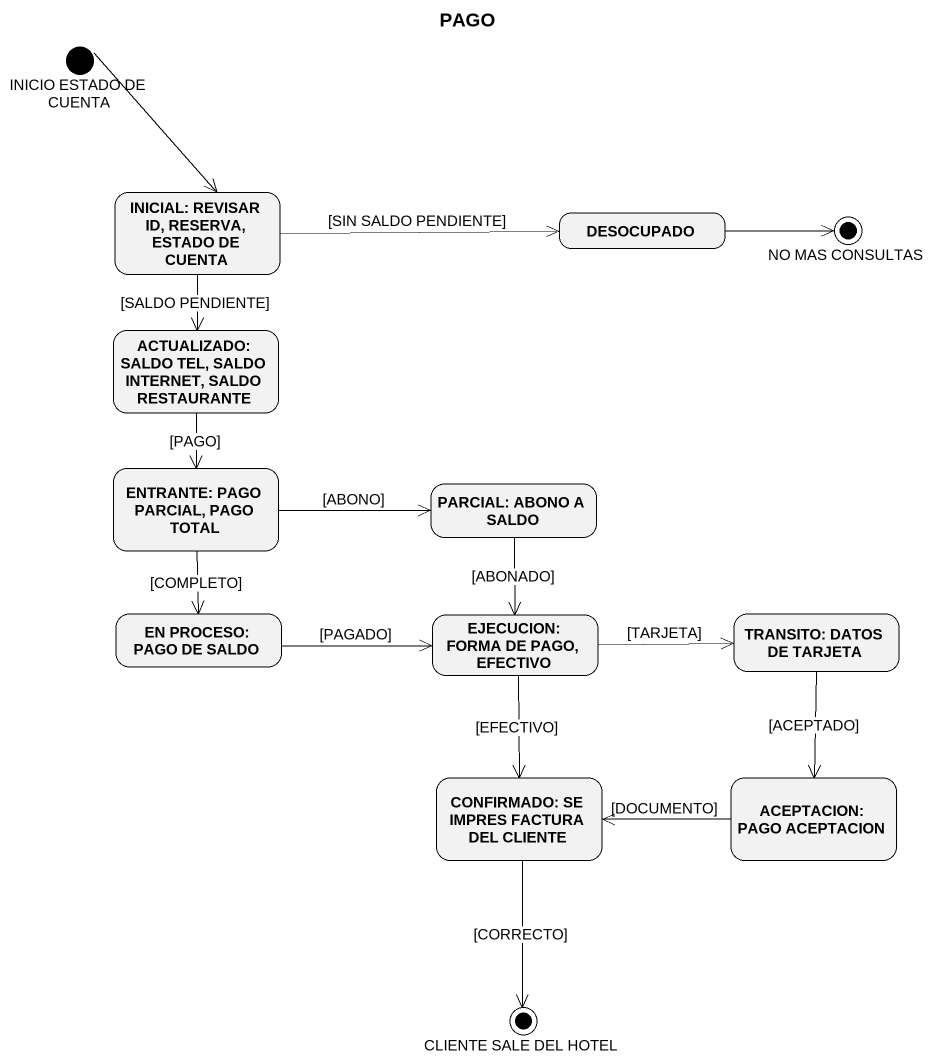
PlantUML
@startuml
title PAGO
hide empty description
state "INICIO ESTADO DE CUENTA" as INICIO_ESTADO_DE_CUENTA <<start>>
state "INICIAL: REVISAR ID, RESERVA, ESTADO DE CUENTA" as INICIAL_REVISAR_ID_RESERVA
state DESOCUPADO
state "NO MAS CONSULTAS" as NO_MAS_CONSULTAS <<end>>
state "ACTUALIZADO: SALDO TEL, SALDO INTERNET, SALDO RESTAURANTE" as ACTUALIZADO_SALDO_TEL_SALDO
state "ENTRANTE: PAGO PARCIAL, PAGO TOTAL" as ENTRANTE_PAGO_PARCIAL_PAGO
state "PARCIAL: ABONO A SALDO" as PARCIAL_ABONO_A_SALDO
state "EN PROCESO: PAGO DE SALDO" as EN_PROCESO_PAGO_DE_SALDO
state "EJECUCION: FORMA DE PAGO, EFECTIVO" as EJECUCION_FORMA_DE_PAGO
state "TRANSITO: DATOS DE TARJETA" as TRANSITO_DATOS_DE_TARJETA
state "CONFIRMADO: SE IMPRES FACTURA DEL CLIENTE" as CONFIRMADO_SE_IMPRES
state "ACEPTACION: PAGO ACEPTACION" as ACEPTACION_PAGO_ACEPTACION
state "CLIENTE SALE DEL HOTEL" as CLIENTE_SALE_DEL_HOTEL <<end>>
INICIO_ESTADO_DE_CUENTA --> INICIAL_REVISAR_ID_RESERVA
INICIAL_REVISAR_ID_RESERVA -right-> DESOCUPADO : [SIN SALDO PENDIENTE]
INICIAL_REVISAR_ID_RESERVA --> ACTUALIZADO_SALDO_TEL_SALDO : [SALDO PENDIENTE]
DESOCUPADO -right-> NO_MAS_CONSULTAS
ACTUALIZADO_SALDO_TEL_SALDO --> ENTRANTE_PAGO_PARCIAL_PAGO : [PAGO]
ENTRANTE_PAGO_PARCIAL_PAGO -right-> PARCIAL_ABONO_A_SALDO : [ABONO]
ENTRANTE_PAGO_PARCIAL_PAGO --> EN_PROCESO_PAGO_DE_SALDO : [COMPLETO]
PARCIAL_ABONO_A_SALDO --> EJECUCION_FORMA_DE_PAGO : [ABONADO]
EN_PROCESO_PAGO_DE_SALDO -right-> EJECUCION_FORMA_DE_PAGO : [PAGADO]
EJECUCION_FORMA_DE_PAGO -right-> TRANSITO_DATOS_DE_TARJETA : [TARJETA]
EJECUCION_FORMA_DE_PAGO --> CONFIRMADO_SE_IMPRES : [EFECTIVO]
TRANSITO_DATOS_DE_TARJETA --> ACEPTACION_PAGO_ACEPTACION : [ACEPTADO]
CONFIRMADO_SE_IMPRES --> CLIENTE_SALE_DEL_HOTEL : [CORRECTO]
ACEPTACION_PAGO_ACEPTACION -left-> CONFIRMADO_SE_IMPRES : [DOCUMENTO]
@enduml
